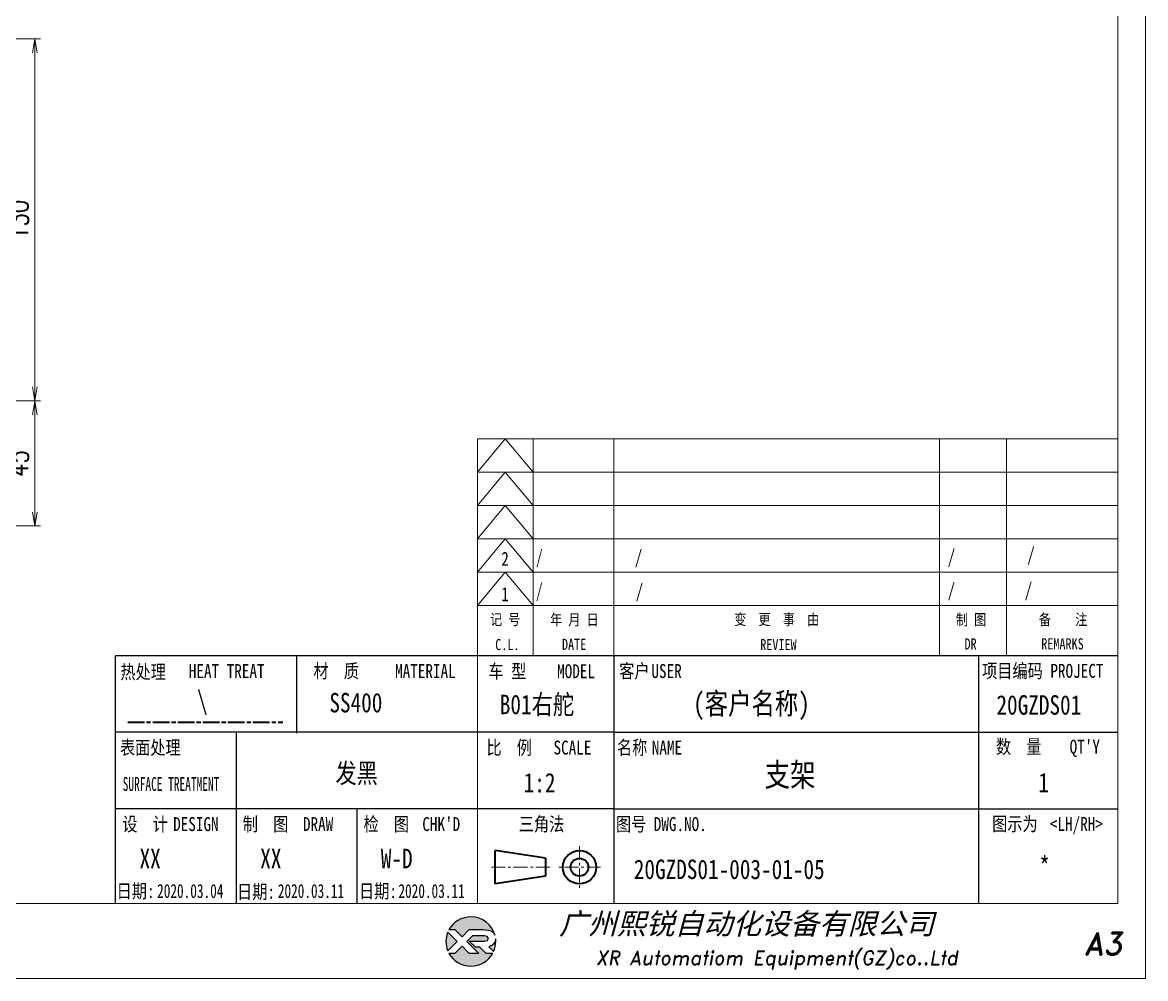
# Model space of a CAD drawing. Header units: inches. Extents: x 269 to 10986, y 1043 to 4337.
# Drawn here: x 2601.4 to 3004.8, y 3497.4 to 3840.9 of the extents above; entities that cross this region are included whole.
import ezdxf
from ezdxf.enums import TextEntityAlignment as Align

# ---------------------------------------------------------------- set-up
doc = ezdxf.new("R2010")
doc.units = ezdxf.units.IN
doc.header["$MEASUREMENT"] = 0
doc.linetypes.add('AM_ISO08W050x2', pattern=[9, 6, -0.75, 1.5, -0.75])
doc.linetypes.add('CENTER', pattern=[2, 1.25, -0.25, 0.25, -0.25])
for name, color, linetype in [('DIM', 3, 'Continuous'), ('layer 1', 7, 'Continuous'), ('图\\M+19E79\\M+195B6\\M+18E9A', 7, 'Continuous'), ('图号', 7, 'Continuous'), ('图名', 7, 'Continuous'), ('数量', 7, 'Continuous'), ('材质', 7, 'Continuous'), ('表面处理', 7, 'Continuous'), ('车型', 7, 'Continuous')]:
    doc.layers.add(name, color=color, linetype=linetype)
for name, color, linetype, lineweight in [('中心线', 2, 'AM_ISO08W050x2', 18), ('图框', 7, 'Continuous', 18), ('标注线', 3, 'Continuous', 18), ('热处理', 7, 'Continuous', 20), ('粗点划线', 6, 'AM_ISO08W050x2', 35)]:
    doc.layers.add(name, color=color, linetype=linetype, lineweight=lineweight)
doc.layers.add('打印', color=7, linetype='Continuous', lineweight=15, plot=False)
doc.layers.add('打印-禁用', color=7, linetype='Continuous', lineweight=15, plot=False)
doc.styles.add('DIM', font='romans.shx', dxfattribs={"width": 0.8, "bigfont": 'bigfont.shx'})
doc.styles.add('STYLE1', font='')
doc.styles.add('国标', font='simfang.ttf', dxfattribs={"width": 0.8})
doc.styles.add('标题\\M+18E9A', font='romand.shx', dxfattribs={"oblique": 10, "bigfont": 'bigfont.shx'})
doc.styles.get('STYLE1').set_extended_font_data('SimSun')
doc.dimstyles.new('XR 1-2$0', dxfattribs={"dimscale": 2, "dimtxt": 3.5, "dimasz": 2.5, "dimexe": 1, "dimexo": 0.625, "dimgap": 1.2, "dimtad": 1, "dimdsep": 46, "dimtxsty": 'DIM', "dimblk": 'OPEN', "dimcen": 0, "dimclrd": 8, "dimclre": 8, "dimclrt": 2, "dimazin": 2, "dimtfac": 0.5, "dimtmove": 0, "dimatfit": 3, "dimldrblk": 'OPEN', "dimfxl": 0, "dimtolj": 2, "dimlwd": 13, "dimlwe": 13, "dimarcsym": 0})

# ---------------------------------------------------------------- blocks, each defined once
blk = doc.blocks.new('XR')
at = {"true_color": 0xfc8000}
h = blk.add_hatch(color=30, dxfattribs=at)
h.set_gradient(color1=(252, 128, 0), rotation=240, one_color=1, tint=1, name='INVCURVED')
edge = h.paths.add_edge_path()
edge.add_spline(control_points=[(-434.18, -5928.47), (-433.9, -5928.74), (-433.63, -5929.01), (-433.63, -5929.01), (-433.63, -5929.01), (-433.63, -5929.01), (-433.36, -5928.74), (-433.09, -5928.47)], knot_values=[0.5625, 0.5625, 0.5625, 0.5625, 0.625, 0.625, 0.625, 0.625, 0.6875, 0.6875, 0.6875, 0.6875], degree=3, periodic=0)
edge.add_spline(control_points=[(-433.09, -5928.47), (-432.82, -5928.2), (-432.54, -5927.93), (-432.54, -5927.93), (-432.54, -5927.93), (-432.54, -5927.93), (-432.04, -5927.93), (-431.53, -5927.93)], knot_values=[0.4375, 0.4375, 0.4375, 0.4375, 0.5, 0.5, 0.5, 0.5, 0.5625, 0.5625, 0.5625, 0.5625], degree=3, periodic=0)
edge.add_spline(control_points=[(-431.53, -5927.93), (-431.03, -5927.93), (-430.52, -5927.93), (-430.52, -5927.93), (-430.52, -5927.93), (-430, -5927.93), (-429.43, -5927.96), (-429.01, -5928.33)], knot_values=[0.25, 0.25, 0.25, 0.25, 0.3125, 0.3125, 0.3125, 0.3125, 0.4375, 0.4375, 0.4375, 0.4375], degree=3, periodic=0)
edge.add_spline(control_points=[(-429.01, -5928.33), (-428.88, -5928.44), (-428.78, -5928.59), (-428.71, -5928.75)], knot_values=[0.125, 0.125, 0.125, 0.125, 0.25, 0.25, 0.25, 0.25], degree=3, periodic=0)
edge.add_spline(control_points=[(-428.71, -5928.75), (-429.13, -5927.18), (-430.58, -5926.02), (-432.31, -5926.02)], knot_values=[0, 0, 0, 0, 0.125, 0.125, 0.125, 0.125], degree=3, periodic=0)
edge.add_spline(control_points=[(-432.31, -5926.02), (-433.72, -5926.02), (-434.94, -5926.79), (-435.58, -5927.93)], knot_values=[0.875, 0.875, 0.875, 0.875, 1, 1, 1, 1], degree=3, periodic=0)
edge.add_spline(control_points=[(-435.58, -5927.93), (-435.58, -5927.93), (-434.72, -5927.93), (-434.72, -5927.93), (-434.72, -5927.93), (-434.72, -5927.93), (-434.45, -5928.2), (-434.18, -5928.47)], knot_values=[0.6875, 0.6875, 0.6875, 0.6875, 0.8125, 0.8125, 0.8125, 0.8125, 0.875, 0.875, 0.875, 0.875], degree=3, periodic=0)
edge = h.paths.add_edge_path()
edge.add_spline(control_points=[(-434.79, -5929.26), (-435.04, -5929.02), (-435.34, -5928.72), (-435.54, -5928.53)], knot_values=[0.562504, 0.562504, 0.562504, 0.562504, 0.656252, 0.656252, 0.656252, 0.656252], degree=3, periodic=0)
edge.add_spline(control_points=[(-435.54, -5928.53), (-435.67, -5928.4), (-435.76, -5928.31), (-435.76, -5928.31), (-435.76, -5928.31), (-435.94, -5928.74), (-436.03, -5929.21), (-436.03, -5929.71)], knot_values=[0.25, 0.25, 0.25, 0.25, 0.312504, 0.312504, 0.312504, 0.312504, 0.562504, 0.562504, 0.562504, 0.562504], degree=3, periodic=0)
edge.add_spline(control_points=[(-436.03, -5929.71), (-436.03, -5930.2), (-435.94, -5930.67), (-435.76, -5931.1), (-435.76, -5931.1), (-435.4, -5930.75), (-435.05, -5930.4)], knot_values=[0.874998, 0.874998, 0.874998, 0.874998, 1.124998, 1.124998, 1.124998, 1.25, 1.25, 1.25, 1.25], degree=3, periodic=0)
edge.add_spline(control_points=[(-435.05, -5930.4), (-434.7, -5930.05), (-434.34, -5929.71), (-434.34, -5929.71), (-434.34, -5929.71), (-434.34, -5929.71), (-434.34, -5929.71), (-434.34, -5929.71)], knot_values=[0.749878, 0.749878, 0.749878, 0.749878, 0.874875, 0.874875, 0.874875, 0.874875, 0.874998, 0.874998, 0.874998, 0.874998], degree=3, periodic=0)
edge.add_spline(control_points=[(-434.34, -5929.71), (-434.34, -5929.71), (-434.34, -5929.71), (-434.34, -5929.71)], knot_values=[0.749634, 0.749634, 0.749634, 0.749634, 0.749817, 0.749817, 0.749817, 0.749817], degree=3, periodic=0)
edge.add_spline(control_points=[(-434.35, -5929.7), (-434.35, -5929.7), (-434.35, -5929.7), (-434.35, -5929.7)], knot_values=[0.738281, 0.738281, 0.738281, 0.738281, 0.742188, 0.742188, 0.742188, 0.742188], degree=3, periodic=0)
edge.add_spline(control_points=[(-434.35, -5929.7), (-434.36, -5929.69), (-434.37, -5929.68), (-434.38, -5929.67)], knot_values=[0.726563, 0.726563, 0.726563, 0.726563, 0.738281, 0.738281, 0.738281, 0.738281], degree=3, periodic=0)
edge.add_spline(control_points=[(-434.38, -5929.67), (-434.38, -5929.66), (-434.39, -5929.65), (-434.4, -5929.65)], knot_values=[0.718751, 0.718751, 0.718751, 0.718751, 0.726563, 0.726563, 0.726563, 0.726563], degree=3, periodic=0)
edge.add_spline(control_points=[(-434.4, -5929.65), (-434.42, -5929.63), (-434.45, -5929.6), (-434.47, -5929.58)], knot_values=[0.703126, 0.703126, 0.703126, 0.703126, 0.718751, 0.718751, 0.718751, 0.718751], degree=3, periodic=0)
edge.add_spline(control_points=[(-434.47, -5929.58), (-434.5, -5929.55), (-434.53, -5929.52), (-434.56, -5929.49)], knot_values=[0.687501, 0.687501, 0.687501, 0.687501, 0.703126, 0.703126, 0.703126, 0.703126], degree=3, periodic=0)
edge.add_spline(control_points=[(-434.56, -5929.49), (-434.63, -5929.42), (-434.71, -5929.35), (-434.79, -5929.26)], knot_values=[0.656252, 0.656252, 0.656252, 0.656252, 0.687501, 0.687501, 0.687501, 0.687501], degree=3, periodic=0)
at = {"true_color": 0x0348ff}
h = blk.add_hatch(color=160, dxfattribs=at)
h.set_gradient(color1=(3, 72, 255), color2=(0, 41, 153), one_color=1, tint=0.3, name='HEMISPHERICAL')
edge = h.paths.add_edge_path()
edge.add_spline(control_points=[(-432.54, -5929.67), (-432.26, -5929.95), (-431.94, -5930.23), (-431.66, -5930.51), (-431.66, -5930.51), (-431.66, -5930.51), (-431.66, -5930.51), (-431.66, -5930.51)], knot_values=[0.736842, 0.736842, 0.736842, 0.736842, 0.789474, 0.789474, 0.789474, 0.789474, 0.802633, 0.802633, 0.802633, 0.802633], degree=3, periodic=0)
edge.add_spline(control_points=[(-431.66, -5930.51), (-431.65, -5930.51), (-431.65, -5930.52), (-431.65, -5930.52)], knot_values=[0.802633, 0.802633, 0.802633, 0.802633, 0.815791, 0.815791, 0.815791, 0.815791], degree=3, periodic=0)
edge.add_spline(control_points=[(-431.65, -5930.52), (-431.64, -5930.53), (-431.64, -5930.53), (-431.64, -5930.53)], knot_values=[0.815791, 0.815791, 0.815791, 0.815791, 0.82237, 0.82237, 0.82237, 0.82237], degree=3, periodic=0)
edge.add_spline(control_points=[(-431.64, -5930.53), (-431.64, -5930.53), (-431.64, -5930.53), (-431.63, -5930.54)], knot_values=[0.82237, 0.82237, 0.82237, 0.82237, 0.828949, 0.828949, 0.828949, 0.828949], degree=3, periodic=0)
edge.add_spline(control_points=[(-431.63, -5930.54), (-431.63, -5930.54), (-431.63, -5930.54), (-431.63, -5930.54), (-431.63, -5930.54), (-431.63, -5930.54), (-431.59, -5930.54), (-431.52, -5930.54)], knot_values=[0.841901, 0.841901, 0.841901, 0.841901, 0.842105, 0.842105, 0.842105, 0.842105, 0.855264, 0.855264, 0.855264, 0.855264], degree=3, periodic=0)
edge.add_spline(control_points=[(-431.52, -5930.54), (-431.46, -5930.54), (-431.38, -5930.54), (-431.3, -5930.54)], knot_values=[0.855264, 0.855264, 0.855264, 0.855264, 0.868422, 0.868422, 0.868422, 0.868422], degree=3, periodic=0)
edge.add_spline(control_points=[(-431.3, -5930.54), (-431.26, -5930.54), (-431.22, -5930.54), (-431.18, -5930.54)], knot_values=[0.868422, 0.868422, 0.868422, 0.868422, 0.875, 0.875, 0.875, 0.875], degree=3, periodic=0)
edge.add_spline(control_points=[(-431.18, -5930.54), (-431.14, -5930.54), (-431.1, -5930.54), (-431.07, -5930.54)], knot_values=[0.875, 0.875, 0.875, 0.875, 0.881579, 0.881579, 0.881579, 0.881579], degree=3, periodic=0)
edge.add_spline(control_points=[(-431.07, -5930.54), (-431.05, -5930.54), (-431.04, -5930.54), (-431.03, -5930.54)], knot_values=[0.881579, 0.881579, 0.881579, 0.881579, 0.884869, 0.884869, 0.884869, 0.884869], degree=3, periodic=0)
edge.add_spline(control_points=[(-431.03, -5930.54), (-431.02, -5930.54), (-431, -5930.54), (-431, -5930.54)], knot_values=[0.884869, 0.884869, 0.884869, 0.884869, 0.888158, 0.888158, 0.888158, 0.888158], degree=3, periodic=0)
edge.add_spline(control_points=[(-431, -5930.54), (-430.99, -5930.54), (-430.99, -5930.54), (-430.98, -5930.54)], knot_values=[0.888158, 0.888158, 0.888158, 0.888158, 0.889803, 0.889803, 0.889803, 0.889803], degree=3, periodic=0)
edge.add_spline(control_points=[(-430.98, -5930.54), (-430.98, -5930.54), (-430.98, -5930.54), (-430.97, -5930.54)], knot_values=[0.889803, 0.889803, 0.889803, 0.889803, 0.891447, 0.891447, 0.891447, 0.891447], degree=3, periodic=0)
edge.add_spline(control_points=[(-430.97, -5930.54), (-430.97, -5930.54), (-430.97, -5930.54), (-430.97, -5930.54)], knot_values=[0.891447, 0.891447, 0.891447, 0.891447, 0.89227, 0.89227, 0.89227, 0.89227], degree=3, periodic=0)
edge.add_spline(control_points=[(-430.97, -5930.54), (-430.97, -5930.54), (-430.97, -5930.54), (-430.97, -5930.54)], knot_values=[0.89227, 0.89227, 0.89227, 0.89227, 0.893092, 0.893092, 0.893092, 0.893092], degree=3, periodic=0)
edge.add_spline(control_points=[(-430.97, -5930.54), (-430.97, -5930.54), (-430.97, -5930.54), (-430.97, -5930.54)], knot_values=[0.893092, 0.893092, 0.893092, 0.893092, 0.893503, 0.893503, 0.893503, 0.893503], degree=3, periodic=0)
edge.add_spline(control_points=[(-430.97, -5930.54), (-430.97, -5930.54), (-430.97, -5930.54), (-430.97, -5930.54)], knot_values=[0.893503, 0.893503, 0.893503, 0.893503, 0.893914, 0.893914, 0.893914, 0.893914], degree=3, periodic=0)
edge.add_spline(control_points=[(-430.97, -5930.54), (-430.97, -5930.54), (-430.97, -5930.54), (-430.97, -5930.54)], knot_values=[0.893914, 0.893914, 0.893914, 0.893914, 0.89412, 0.89412, 0.89412, 0.89412], degree=3, periodic=0)
edge.add_spline(control_points=[(-430.97, -5930.54), (-430.97, -5930.54), (-430.97, -5930.54), (-430.97, -5930.54)], knot_values=[0.89412, 0.89412, 0.89412, 0.89412, 0.894326, 0.894326, 0.894326, 0.894326], degree=3, periodic=0)
edge.add_spline(control_points=[(-430.97, -5930.54), (-430.97, -5930.54), (-430.97, -5930.54), (-430.97, -5930.54)], knot_values=[0.894428, 0.894428, 0.894428, 0.894428, 0.894531, 0.894531, 0.894531, 0.894531], degree=3, periodic=0)
edge.add_spline(control_points=[(-430.97, -5930.54), (-430.97, -5930.54), (-430.97, -5930.54), (-430.97, -5930.54)], knot_values=[0.894531, 0.894531, 0.894531, 0.894531, 0.894583, 0.894583, 0.894583, 0.894583], degree=3, periodic=0)
edge.add_spline(control_points=[(-430.97, -5930.54), (-430.97, -5930.54), (-430.97, -5930.54), (-430.97, -5930.54), (-430.97, -5930.54), (-430.97, -5930.54), (-430.73, -5930.78), (-430.49, -5931.01)], knot_values=[0.894685, 0.894685, 0.894685, 0.894685, 0.894737, 0.894737, 0.894737, 0.894737, 0.921052, 0.921052, 0.921052, 0.921052], degree=3, periodic=0)
edge.add_spline(control_points=[(-430.49, -5931.01), (-430.26, -5931.24), (-430.02, -5931.48), (-430.02, -5931.48)], knot_values=[0.921052, 0.921052, 0.921052, 0.921052, 0.947368, 0.947368, 0.947368, 0.947368], degree=3, periodic=0)
edge.add_spline(control_points=[(-430.02, -5931.48), (-430.02, -5931.48), (-430.02, -5931.48), (-430.02, -5931.48)], knot_values=[0.947522, 0.947522, 0.947522, 0.947522, 0.947573, 0.947573, 0.947573, 0.947573], degree=3, periodic=0)
edge.add_spline(control_points=[(-430.02, -5931.48), (-430.02, -5931.48), (-430.02, -5931.48), (-430.02, -5931.48)], knot_values=[0.947573, 0.947573, 0.947573, 0.947573, 0.947676, 0.947676, 0.947676, 0.947676], degree=3, periodic=0)
edge.add_spline(control_points=[(-430.02, -5931.48), (-430.02, -5931.48), (-430.02, -5931.48), (-430.02, -5931.48)], knot_values=[0.947676, 0.947676, 0.947676, 0.947676, 0.947779, 0.947779, 0.947779, 0.947779], degree=3, periodic=0)
edge.add_spline(control_points=[(-430.02, -5931.48), (-430.02, -5931.48), (-430.02, -5931.48), (-430.02, -5931.48)], knot_values=[0.947779, 0.947779, 0.947779, 0.947779, 0.947984, 0.947984, 0.947984, 0.947984], degree=3, periodic=0)
edge.add_spline(control_points=[(-430.02, -5931.48), (-430.02, -5931.48), (-430.02, -5931.48), (-430.02, -5931.48)], knot_values=[0.947984, 0.947984, 0.947984, 0.947984, 0.94819, 0.94819, 0.94819, 0.94819], degree=3, periodic=0)
edge.add_spline(control_points=[(-430.02, -5931.48), (-430.02, -5931.48), (-430.02, -5931.48), (-430.02, -5931.48)], knot_values=[0.94819, 0.94819, 0.94819, 0.94819, 0.948601, 0.948601, 0.948601, 0.948601], degree=3, periodic=0)
edge.add_spline(control_points=[(-430.02, -5931.48), (-430.02, -5931.48), (-430.02, -5931.48), (-430.02, -5931.48)], knot_values=[0.948601, 0.948601, 0.948601, 0.948601, 0.949012, 0.949012, 0.949012, 0.949012], degree=3, periodic=0)
edge.add_spline(control_points=[(-430.02, -5931.48), (-430.02, -5931.48), (-430.01, -5931.48), (-430.01, -5931.48)], knot_values=[0.949012, 0.949012, 0.949012, 0.949012, 0.949834, 0.949834, 0.949834, 0.949834], degree=3, periodic=0)
edge.add_spline(control_points=[(-430.01, -5931.48), (-430.01, -5931.48), (-430.01, -5931.48), (-430.01, -5931.48)], knot_values=[0.949834, 0.949834, 0.949834, 0.949834, 0.950657, 0.950657, 0.950657, 0.950657], degree=3, periodic=0)
edge.add_spline(control_points=[(-430.01, -5931.48), (-430.01, -5931.48), (-430, -5931.48), (-430, -5931.48)], knot_values=[0.950657, 0.950657, 0.950657, 0.950657, 0.952301, 0.952301, 0.952301, 0.952301], degree=3, periodic=0)
edge.add_spline(control_points=[(-430, -5931.48), (-429.99, -5931.48), (-429.98, -5931.48), (-429.98, -5931.48)], knot_values=[0.952301, 0.952301, 0.952301, 0.952301, 0.953946, 0.953946, 0.953946, 0.953946], degree=3, periodic=0)
edge.add_spline(control_points=[(-429.98, -5931.48), (-429.96, -5931.48), (-429.95, -5931.48), (-429.93, -5931.48)], knot_values=[0.953946, 0.953946, 0.953946, 0.953946, 0.957236, 0.957236, 0.957236, 0.957236], degree=3, periodic=0)
edge.add_spline(control_points=[(-429.93, -5931.48), (-429.91, -5931.48), (-429.89, -5931.48), (-429.87, -5931.48)], knot_values=[0.957236, 0.957236, 0.957236, 0.957236, 0.960525, 0.960525, 0.960525, 0.960525], degree=3, periodic=0)
edge.add_spline(control_points=[(-429.87, -5931.48), (-429.82, -5931.48), (-429.77, -5931.48), (-429.71, -5931.48)], knot_values=[0.960525, 0.960525, 0.960525, 0.960525, 0.967104, 0.967104, 0.967104, 0.967104], degree=3, periodic=0)
edge.add_spline(control_points=[(-429.71, -5931.48), (-429.65, -5931.48), (-429.59, -5931.48), (-429.53, -5931.48)], knot_values=[0.967104, 0.967104, 0.967104, 0.967104, 0.973683, 0.973683, 0.973683, 0.973683], degree=3, periodic=0)
edge.add_spline(control_points=[(-429.53, -5931.48), (-429.41, -5931.48), (-429.29, -5931.48), (-429.19, -5931.48)], knot_values=[0.973683, 0.973683, 0.973683, 0.973683, 0.98684, 0.98684, 0.98684, 0.98684], degree=3, periodic=0)
edge.add_spline(control_points=[(-429.19, -5931.48), (-429.1, -5931.48), (-429.04, -5931.48), (-429.04, -5931.48), (-429.67, -5932.62), (-430.9, -5933.39), (-432.31, -5933.39)], knot_values=[0.98684, 0.98684, 0.98684, 0.98684, 1, 1, 1, 1.052632, 1.052632, 1.052632, 1.052632], degree=3, periodic=0)
edge.add_spline(control_points=[(-432.31, -5933.39), (-433.72, -5933.39), (-434.94, -5932.62), (-435.58, -5931.48), (-435.58, -5931.48), (-435.58, -5931.48), (-435.36, -5931.48), (-435.15, -5931.48)], knot_values=[0.052632, 0.052632, 0.052632, 0.052632, 0.105263, 0.105263, 0.105263, 0.105263, 0.131579, 0.131579, 0.131579, 0.131579], degree=3, periodic=0)
edge.add_spline(control_points=[(-435.15, -5931.48), (-434.93, -5931.48), (-434.72, -5931.48), (-434.72, -5931.48), (-434.72, -5931.48), (-434.72, -5931.48), (-434.45, -5931.21), (-434.18, -5930.94)], knot_values=[0.131579, 0.131579, 0.131579, 0.131579, 0.157895, 0.157895, 0.157895, 0.157895, 0.184211, 0.184211, 0.184211, 0.184211], degree=3, periodic=0)
edge.add_spline(control_points=[(-434.18, -5930.94), (-433.9, -5930.67), (-433.63, -5930.4), (-433.63, -5930.4), (-433.63, -5930.4), (-433.63, -5930.4), (-433.36, -5930.67), (-433.09, -5930.94)], knot_values=[0.184211, 0.184211, 0.184211, 0.184211, 0.210526, 0.210526, 0.210526, 0.210526, 0.236842, 0.236842, 0.236842, 0.236842], degree=3, periodic=0)
edge.add_spline(control_points=[(-433.09, -5930.94), (-432.82, -5931.21), (-432.54, -5931.48), (-432.54, -5931.48), (-432.54, -5931.48), (-432.54, -5931.48), (-432.19, -5931.48), (-431.83, -5931.48)], knot_values=[0.236842, 0.236842, 0.236842, 0.236842, 0.263158, 0.263158, 0.263158, 0.263158, 0.289474, 0.289474, 0.289474, 0.289474], degree=3, periodic=0)
edge.add_spline(control_points=[(-431.83, -5931.48), (-431.48, -5931.48), (-431.12, -5931.48), (-431.12, -5931.48), (-431.12, -5931.48), (-431.12, -5931.48), (-431.57, -5931.03), (-432.02, -5930.59)], knot_values=[0.289474, 0.289474, 0.289474, 0.289474, 0.315789, 0.315789, 0.315789, 0.315789, 0.342105, 0.342105, 0.342105, 0.342105], degree=3, periodic=0)
edge.add_spline(control_points=[(-432.02, -5930.59), (-432.47, -5930.15), (-432.92, -5929.71), (-432.92, -5929.71), (-432.92, -5929.71), (-432.92, -5929.71), (-432.71, -5929.5), (-432.5, -5929.29)], knot_values=[0.342105, 0.342105, 0.342105, 0.342105, 0.368421, 0.368421, 0.368421, 0.368421, 0.394737, 0.394737, 0.394737, 0.394737], degree=3, periodic=0)
edge.add_spline(control_points=[(-432.5, -5929.29), (-432.3, -5929.09), (-432.09, -5928.88), (-432.09, -5928.88)], knot_values=[0.394737, 0.394737, 0.394737, 0.394737, 0.421053, 0.421053, 0.421053, 0.421053], degree=3, periodic=0)
edge.add_spline(control_points=[(-432.09, -5928.88), (-432.09, -5928.88), (-432.06, -5928.86), (-432.06, -5928.86)], knot_values=[0.421053, 0.421053, 0.421053, 0.421053, 0.473684, 0.473684, 0.473684, 0.473684], degree=3, periodic=0)
edge.add_spline(control_points=[(-432.06, -5928.86), (-432.06, -5928.86), (-432.06, -5928.86), (-432.06, -5928.86), (-432.06, -5928.86), (-432.06, -5928.86), (-430.4, -5928.86), (-430.26, -5928.86)], knot_values=[0.473684, 0.473684, 0.473684, 0.473684, 0.473684, 0.473684, 0.473684, 0.473684, 0.526316, 0.526316, 0.526316, 0.526316], degree=3, periodic=0)
edge.add_spline(control_points=[(-430.26, -5928.86), (-429.54, -5928.86), (-429.62, -5929.4), (-429.83, -5929.55)], knot_values=[0.526316, 0.526316, 0.526316, 0.526316, 0.578947, 0.578947, 0.578947, 0.578947], degree=3, periodic=0)
edge.add_spline(control_points=[(-429.83, -5929.55), (-429.94, -5929.62), (-430.08, -5929.65), (-430.26, -5929.65), (-430.26, -5929.65), (-430.26, -5929.65), (-430.48, -5929.65), (-430.71, -5929.66)], knot_values=[0.578947, 0.578947, 0.578947, 0.578947, 0.631579, 0.631579, 0.631579, 0.631579, 0.657895, 0.657895, 0.657895, 0.657895], degree=3, periodic=0)
edge.add_spline(control_points=[(-430.71, -5929.66), (-430.93, -5929.66), (-431.15, -5929.67), (-431.15, -5929.67), (-431.15, -5929.67), (-431.15, -5929.67), (-432.54, -5929.67), (-432.54, -5929.67)], knot_values=[0.657895, 0.657895, 0.657895, 0.657895, 0.684211, 0.684211, 0.684211, 0.684211, 0.736842, 0.736842, 0.736842, 0.736842], degree=3, periodic=0)
edge = h.paths.add_edge_path()
edge.add_spline(control_points=[(-428.6, -5929.32), (-428.61, -5929.67), (-428.76, -5930), (-429.06, -5930.22)], knot_values=[0.8, 0.8, 0.8, 0.8, 1, 1, 1, 1], degree=3, periodic=0)
edge.add_spline(control_points=[(-429.06, -5930.22), (-429.22, -5930.34), (-429.41, -5930.43), (-429.61, -5930.48)], knot_values=[0.6, 0.6, 0.6, 0.6, 0.8, 0.8, 0.8, 0.8], degree=3, periodic=0)
edge.add_spline(control_points=[(-429.61, -5930.48), (-429.61, -5930.48), (-428.9, -5931.19), (-428.9, -5931.19), (-428.9, -5931.19), (-428.69, -5930.73), (-428.58, -5930.23), (-428.58, -5929.71)], knot_values=[0.2, 0.2, 0.2, 0.2, 0.4, 0.4, 0.4, 0.4, 0.6, 0.6, 0.6, 0.6], degree=3, periodic=0)
edge.add_spline(control_points=[(-428.58, -5929.71), (-428.58, -5929.58), (-428.59, -5929.45), (-428.6, -5929.32)], knot_values=[0, 0, 0, 0, 0.2, 0.2, 0.2, 0.2], degree=3, periodic=0)
at = {"layer": 'layer 1', "color": 30}
for points, knots in [([(-432.31, -5926.02), (-430.58, -5926.02), (-429.13, -5927.18), (-428.71, -5928.75), (-428.71, -5928.75), (-428.78, -5928.59), (-428.88, -5928.44), (-429.01, -5928.33), (-429.01, -5928.33), (-429.43, -5927.96), (-430, -5927.93), (-430.52, -5927.93), (-430.52, -5927.93), (-430.52, -5927.93), (-432.54, -5927.93), (-432.54, -5927.93), (-432.54, -5927.93), (-432.54, -5927.93), (-433.63, -5929.01), (-433.63, -5929.01), (-433.63, -5929.01), (-433.63, -5929.01), (-434.72, -5927.93), (-434.72, -5927.93), (-434.72, -5927.93), (-434.72, -5927.93), (-435.58, -5927.93), (-435.58, -5927.93), (-435.58, -5927.93), (-434.94, -5926.79), (-433.72, -5926.02), (-432.31, -5926.02)], [0, 0, 0, 0, 0.125, 0.125, 0.125, 0.125, 0.25, 0.25, 0.25, 0.25, 0.375, 0.375, 0.375, 0.375, 0.5, 0.5, 0.5, 0.5, 0.625, 0.625, 0.625, 0.625, 0.75, 0.75, 0.75, 0.75, 0.875, 0.875, 0.875, 0.875, 1, 1, 1, 1]), ([(-435.76, -5931.1), (-435.94, -5930.67), (-436.03, -5930.2), (-436.03, -5929.71), (-436.03, -5929.71), (-436.03, -5929.21), (-435.94, -5928.74), (-435.76, -5928.31), (-435.76, -5928.31), (-435.76, -5928.31), (-434.34, -5929.71), (-434.34, -5929.71), (-434.34, -5929.71), (-434.34, -5929.71), (-435.76, -5931.1), (-435.76, -5931.1)], [0, 0, 0, 0, 0.25, 0.25, 0.25, 0.25, 0.5, 0.5, 0.5, 0.5, 0.75, 0.75, 0.75, 0.75, 1, 1, 1, 1])]:
    blk.add_open_spline(points, degree=3, knots=knots, dxfattribs=at)
at = {"layer": 'layer 1', "color": 154}
for points, knots in [([(-429.04, -5931.48), (-429.67, -5932.62), (-430.9, -5933.39), (-432.31, -5933.39), (-432.31, -5933.39), (-433.72, -5933.39), (-434.94, -5932.62), (-435.58, -5931.48), (-435.58, -5931.48), (-435.58, -5931.48), (-434.72, -5931.48), (-434.72, -5931.48), (-434.72, -5931.48), (-434.72, -5931.48), (-433.63, -5930.4), (-433.63, -5930.4), (-433.63, -5930.4), (-433.63, -5930.4), (-432.54, -5931.48), (-432.54, -5931.48), (-432.54, -5931.48), (-432.54, -5931.48), (-431.12, -5931.48), (-431.12, -5931.48), (-431.12, -5931.48), (-431.12, -5931.48), (-432.92, -5929.71), (-432.92, -5929.71), (-432.92, -5929.71), (-432.92, -5929.71), (-432.09, -5928.88), (-432.09, -5928.88), (-432.09, -5928.88), (-432.09, -5928.88), (-432.06, -5928.86), (-432.06, -5928.86), (-432.06, -5928.86), (-432.06, -5928.86), (-430.4, -5928.86), (-430.26, -5928.86), (-430.26, -5928.86), (-429.54, -5928.86), (-429.62, -5929.4), (-429.83, -5929.55), (-429.83, -5929.55), (-429.94, -5929.62), (-430.08, -5929.65), (-430.26, -5929.65), (-430.26, -5929.65), (-430.26, -5929.65), (-431.15, -5929.67), (-431.15, -5929.67), (-431.15, -5929.67), (-431.15, -5929.67), (-432.54, -5929.67), (-432.54, -5929.67), (-432.54, -5929.67), (-432.26, -5929.95), (-431.94, -5930.23), (-431.66, -5930.51), (-431.66, -5930.51), (-431.66, -5930.51), (-431.63, -5930.54), (-431.63, -5930.54), (-431.63, -5930.54), (-431.63, -5930.54), (-430.97, -5930.54), (-430.97, -5930.54), (-430.97, -5930.54), (-430.97, -5930.54), (-430.02, -5931.48), (-430.02, -5931.48), (-430.02, -5931.48), (-430.02, -5931.48), (-429.04, -5931.48), (-429.04, -5931.48)], [0, 0, 0, 0, 0.052632, 0.052632, 0.052632, 0.052632, 0.105263, 0.105263, 0.105263, 0.105263, 0.157895, 0.157895, 0.157895, 0.157895, 0.210526, 0.210526, 0.210526, 0.210526, 0.263158, 0.263158, 0.263158, 0.263158, 0.315789, 0.315789, 0.315789, 0.315789, 0.368421, 0.368421, 0.368421, 0.368421, 0.421053, 0.421053, 0.421053, 0.421053, 0.473684, 0.473684, 0.473684, 0.473684, 0.526316, 0.526316, 0.526316, 0.526316, 0.578947, 0.578947, 0.578947, 0.578947, 0.631579, 0.631579, 0.631579, 0.631579, 0.684211, 0.684211, 0.684211, 0.684211, 0.736842, 0.736842, 0.736842, 0.736842, 0.789474, 0.789474, 0.789474, 0.789474, 0.842105, 0.842105, 0.842105, 0.842105, 0.894737, 0.894737, 0.894737, 0.894737, 0.947368, 0.947368, 0.947368, 0.947368, 1, 1, 1, 1]), ([(-428.6, -5929.32), (-428.59, -5929.45), (-428.58, -5929.58), (-428.58, -5929.71), (-428.58, -5929.71), (-428.58, -5930.23), (-428.69, -5930.73), (-428.9, -5931.19), (-428.9, -5931.19), (-428.9, -5931.19), (-429.61, -5930.48), (-429.61, -5930.48), (-429.61, -5930.48), (-429.41, -5930.43), (-429.22, -5930.34), (-429.06, -5930.22), (-429.06, -5930.22), (-428.76, -5930), (-428.61, -5929.67), (-428.6, -5929.32)], [0, 0, 0, 0, 0.2, 0.2, 0.2, 0.2, 0.4, 0.4, 0.4, 0.4, 0.6, 0.6, 0.6, 0.6, 0.8, 0.8, 0.8, 0.8, 1, 1, 1, 1])]:
    blk.add_open_spline(points, degree=3, knots=knots, dxfattribs=at)
blk = doc.blocks.new('GZDEH零件A3图框V01版')
at = {"layer": '中心线', "color": 1, "linetype": 'CENTER', "lineweight": 5, "ltscale": 2}
for p, q in [((3175.82, -1822.66), (3175.82, -1830.26)), ((3170.49, -1826.46), (3159.89, -1826.46)), ((3179.62, -1826.46), (3172.02, -1826.46))]:
    blk.add_line(p, q, dxfattribs=at)
at = {"layer": '图\\M+19E79\\M+195B6\\M+18E9A', "color": 7}
blk.add_line((3272.49, -1788.46), (3092.49, -1788.46), dxfattribs=at)
at = {"layer": '图\\M+19E79\\M+195B6\\M+18E9A', "color": 9}
for p, q in [((3272.49, -1788.46), (3092.49, -1788.46)), ((3124.99, -1788.46), (3124.99, -1802.35)), ((3181.99, -1788.46), (3181.99, -1832.96)), ((3247.49, -1788.46), (3247.49, -1832.96)), ((3181.99, -1802.21), (3092.49, -1802.21)), ((3114.17, -1802.21), (3114.17, -1815.96)), ((3181.99, -1802.21), (3272.49, -1802.21)), ((3181.99, -1815.96), (3092.49, -1815.96)), ((3114.17, -1815.96), (3114.17, -1832.96)), ((3114.17, -1815.96), (3114.17, -1832.96)), ((3135.83, -1815.96), (3135.83, -1832.96)), ((3135.83, -1815.96), (3135.83, -1832.96)), ((3181.99, -1815.96), (3272.49, -1815.96))]:
    blk.add_line(p, q, dxfattribs=at)
at = {"layer": '图\\M+19E79\\M+195B6\\M+18E9A', "color": 9, "linetype": 'Continuous'}
blk.add_line((3092.49, -1832.96), (3092.49, -1788.46), dxfattribs=at)
at = {"layer": '图框', "linetype": 'Continuous'}
for p, q in [((3272.49, -1832.96), (3272.49, -1554.46)), ((3157.49, -1749.46), (3272.49, -1749.46)), ((3157.49, -1832.96), (3157.49, -1749.46)), ((2882.49, -1832.96), (3272.49, -1832.96))]:
    blk.add_line(p, q, dxfattribs=at)
at = {"layer": '图框', "color": 9}
for p, q in [((3157.49, -1755.46), (3162.49, -1749.46)), ((3162.49, -1749.46), (3167.49, -1755.46)), ((3167.49, -1788.46), (3167.49, -1749.46)), ((3240.49, -1788.46), (3240.49, -1749.46)), ((3252.49, -1749.46), (3252.49, -1788.46)), ((3157.49, -1755.46), (3272.49, -1755.46)), ((3157.49, -1761.46), (3162.49, -1755.46)), ((3162.49, -1755.46), (3167.49, -1761.46)), ((3157.49, -1761.46), (3272.49, -1761.46)), ((3157.49, -1767.46), (3162.49, -1761.46)), ((3162.49, -1761.46), (3167.49, -1767.46)), ((3157.49, -1767.46), (3272.49, -1767.46)), ((3157.49, -1773.46), (3162.49, -1767.46)), ((3162.49, -1767.46), (3167.49, -1773.46)), ((3157.49, -1773.46), (3272.49, -1773.46)), ((3157.49, -1779.46), (3162.49, -1773.46)), ((3162.49, -1773.46), (3167.49, -1779.46)), ((3157.49, -1779.46), (3272.49, -1779.46))]:
    blk.add_line(p, q, dxfattribs=at)
at = {"layer": '图框', "color": 9, "linetype": 'Continuous'}
blk.add_line((3181.99, -1749.46), (3181.99, -1832.96), dxfattribs=at)
at = {"layer": '图框', "color": 2, "linetype": 'ByBlock', "lineweight": 35}
for p, q in [((3169.69, -1824.86), (3160.69, -1823.46)), ((3160.69, -1829.46), (3160.69, -1823.46)), ((3169.69, -1824.86), (3169.69, -1828.06)), ((3169.69, -1828.06), (3160.69, -1829.46))]:
    blk.add_line(p, q, dxfattribs=at)
for radius in [3, 1.6]:
    blk.add_circle((3175.82, -1826.46), radius, dxfattribs=at)
at = {"layer": '打印-禁用', "linetype": 'Continuous'}
for p, q in [((3277.49, -1846.46), (3277.49, -1549.46)), ((2857.49, -1846.46), (3277.49, -1846.46))]:
    blk.add_line(p, q, dxfattribs=at)
at = {"layer": 'DIM', "xscale": 1.199999999999818, "yscale": 1.199999999999818, "zscale": 1.199999999999818}
blk.add_blockref('XR', (3675.07, 5275.84), dxfattribs=at)
at = {"layer": '图\\M+19E79\\M+195B6\\M+18E9A', "color": 9, "style": '国标'}
for s, width, p in [('热处理', 0.8, (3093.35, -1792.61)), ('材  质', 0.8, (3128.04, -1792.46)), ('项目编码 PROJECT', 0.8, (3248.13, -1792.43)), ('表面处理', 0.8, (3093.27, -1806.21)), ('比  例\u3000', 0.8, (3159.1, -1806.21)), ('名称\u3000', 0.8, (3182.54, -1806.21)), ('数  量', 0.8, (3250.61, -1806.05)), ("QT'Y ", 0.8, (3263.86, -1806.05)), ('SCALE', 0.8, (3171.15, -1806.21)), ('NAME', 0.8, (3188.8, -1806.21)), ('SURFACE TREATMENT', 0.6, (3093.77, -1812.75)), (' DESIGN', 0.8, (3101.47, -1819.96)), (' DRAW', 0.8, (3124.78, -1819.96)), ("CHK'D", 0.8, (3147.58, -1819.96)), ('三角法', 0.8, (3164.9, -1819.96)), ('图号', 0.8, (3182.36, -1819.96)), ('DWG.NO.', 0.8, (3189.16, -1819.96)), ('图示为', 0.8, (3249.94, -1819.93)), ('<LH/RH>', 0.8, (3260.31, -1819.93))]:
    blk.add_text(s, height=2.5, dxfattribs=dict(at, width=width)).set_placement(p)
at = {"layer": '图\\M+19E79\\M+195B6\\M+18E9A', "color": 9, "style": '国标', "width": 0.8}
for s, p in [('HEAT TREAT', (3112.45, -1792.46)), ('MATERIAL', (3148.14, -1792.46)), ('客户', (3185.68, -1792.46)), ('USER', (3191.46, -1792.46)), ('设  计', (3097.79, -1819.96)), ('制  图', (3119.43, -1819.96)), ('检  图', (3141.11, -1819.96)), ('日期:', (3096.09, -1832)), ('日期:', (3117.71, -1832.1)), ('日期:', (3139.62, -1832))]:
    blk.add_text(s, height=2.5, dxfattribs=at).set_placement(p, align=Align.CENTER)
for s, p in [('车 型', (3162.87, -1791.2)), ('MODEL', (3175.2, -1791.24))]:
    blk.add_text(s, height=2.5, dxfattribs=at).set_placement(p, align=Align.MIDDLE)
at = {"layer": '图\\M+19E79\\M+195B6\\M+18E9A', "color": 7, "lineweight": -3, "style": 'STYLE1', "oblique": 15}
blk.add_text('广州熙锐自动化设备有限公司 ', height=3.8, dxfattribs=at).set_placement((3172.16, -1838.51))
at = {"layer": '图\\M+19E79\\M+195B6\\M+18E9A', "color": 7, "style": '标题\\M+18E9A', "oblique": 10}
for s, height, p in [('A3', 4, (3269.91, -1840.2)), ('XR Automatiom Equipment(GZ)co..Ltd', 2.5, (3211.26, -1842.9))]:
    blk.add_text(s, height=height, dxfattribs=at).set_placement(p, align=Align.MIDDLE)
at = {"layer": '图框', "color": 9, "style": '国标', "width": 0.8}
for s, p in [('记 号', (3162.47, -1782.94)), ('年 月 日', (3174.9, -1782.98)), ('变  更  事  由', (3211.24, -1782.93)), ('C.L.', (3162.86, -1787.45)), ('DATE', (3174.85, -1787.42)), ('REVIEW', (3211.55, -1787.45))]:
    blk.add_text(s, height=2, dxfattribs=at).set_placement(p, align=Align.CENTER)
for s, p in [('制 图', (3246.15, -1781.95)), ('备    注', (3262.68, -1781.92)), ('DR', (3246.06, -1786.34)), ('REMARKS', (3262.57, -1786.32))]:
    blk.add_text(s, height=2, dxfattribs=at).set_placement(p, align=Align.MIDDLE)
blk = doc.blocks.new('DEH A3')
at = {"layer": '图框'}
blk.add_blockref('GZDEH零件A3图框V01版', (-2857.49, 1846.46), dxfattribs=at)
blk = doc.blocks.new('_Open')
at = {"color": 0, "linetype": 'ByBlock', "lineweight": -2}
for p, q in [((-1, 0.167), (0, 0)), ((-1, -0.167), (0, 0)), ((0, 0), (-1, 0))]:
    blk.add_line(p, q, dxfattribs=at)
blk = doc.blocks.new('*D1137')
at = {"layer": 'Defpoints', "color": 0, "transparency": 16777216}
for p in [(2557.51, 3834.98), (2605.87, 3834.98), (2545.13, 3704.98)]:
    blk.add_point(p, dxfattribs=at)
at = {"layer": '标注线', "color": 8, "lineweight": 13, "transparency": 16777216}
for p, q in [((2558.76, 3834.98), (2607.87, 3834.98)), ((2605.87, 3709.98), (2605.87, 3829.98)), ((2546.38, 3704.98), (2607.87, 3704.98))]:
    blk.add_line(p, q, dxfattribs=at)
at = {"layer": '标注线', "color": 8, "lineweight": 13, "transparency": 16777216, "xscale": 5, "yscale": 5, "zscale": 5}
for p, rotation in [((2605.87, 3834.98), 90), ((2605.87, 3704.98), 270)]:
    blk.add_blockref('_Open', p, dxfattribs=dict(at, rotation=rotation))
at = {"layer": '标注线', "color": 2, "transparency": 16777216, "insert": (2599.97, 3769.98), "char_height": 7, "attachment_point": 5, "rotation": 90, "style": 'DIM'}
blk.add_mtext('\\A2;130', dxfattribs=at)
blk = doc.blocks.new('*D1138')
at = {"layer": 'Defpoints', "color": 0, "transparency": 16777216}
for p in [(2567.39, 3704.98), (2545.13, 3659.98), (2605.87, 3659.98)]:
    blk.add_point(p, dxfattribs=at)
at = {"layer": '标注线', "color": 8, "lineweight": 13, "transparency": 16777216}
for p, q in [((2568.64, 3704.98), (2607.87, 3704.98)), ((2605.87, 3699.98), (2605.87, 3664.98)), ((2546.38, 3659.98), (2607.87, 3659.98))]:
    blk.add_line(p, q, dxfattribs=at)
at = {"layer": '标注线', "color": 8, "lineweight": 13, "transparency": 16777216, "xscale": 5, "yscale": 5, "zscale": 5}
for p, rotation in [((2605.87, 3704.98), 90), ((2605.87, 3659.98), 270)]:
    blk.add_blockref('_Open', p, dxfattribs=dict(at, rotation=rotation))
at = {"layer": '标注线', "color": 2, "transparency": 16777216, "insert": (2599.97, 3682.48), "char_height": 7, "attachment_point": 5, "rotation": 90, "style": 'DIM'}
blk.add_mtext('\\A2;45', dxfattribs=at)

msp = doc.modelspace()

# ---------------------------------------------------------------- linework, layer by layer
at = {"layer": '打印'}
msp.add_lwpolyline([(2164.829, 4091.354), (3004.829, 4091.354), (3004.829, 3497.354), (2164.829, 3497.354)], close=True, dxfattribs=at)
at = {"layer": '粗点划线', "linetype": 'AM_ISO08W050x2'}
msp.add_line((2639.179, 3589.497), (2694.901, 3589.497), dxfattribs=at)

# ---------------------------------------------------------------- block references
at = {"layer": '图框', "xscale": 2, "yscale": 2, "zscale": 2}
msp.add_blockref('DEH A3', (2164.829, 3497.354), dxfattribs=at)

# ---------------------------------------------------------------- texts
at = {"layer": '图\\M+19E79\\M+195B6\\M+18E9A', "color": 3, "style": '国标'}
for s, height, width, p in [('/', 5, 0.705904, (2785.849, 3646.298)), ('/', 5, 0.8, (2821.32, 3646.298)), ('/', 5, 0.8, (2933.73, 3646.495)), ('/', 5, 0.8, (2962.32, 3647.237)), ('2', 5, 0.8, (2773.385, 3645.666)), ('/', 5, 0.705904, (2785.849, 3634.298)), ('/', 5, 0.8, (2821.664, 3634.128)), ('/', 5, 0.8, (2933.73, 3634.495)), ('/', 5, 0.8, (2961.393, 3634.517)), ('1', 5, 0.8, (2773.363, 3632.946)), ('    (客户名称)', 7.7, 0.8, (2825.519, 3592.315)), ('20GZDS01', 7, 0.8, (2951.264, 3592.173)), ('1:2', 7, 0.8, (2781.431, 3564.22)), ('XX', 7, 0.8, (2643.426, 3536.986)), ('XX', 7, 0.8, (2686.786, 3536.986)), ('W-D', 7, 0.8, (2730.106, 3536.986)), ('2020.03.04', 5, 0.7, (2649.756, 3526.314)), ('2020.03.11', 5, 0.7, (2693.116, 3526.314)), ('2020.03.11', 5, 0.7, (2736.436, 3526.314))]:
    msp.add_text(s, height=height, dxfattribs=dict(at, width=width)).set_placement(p)
at = {"layer": '图\\M+19E79\\M+195B6\\M+18E9A', "color": 3, "style": '国标', "width": 0.8}
msp.add_text('*', height=7, dxfattribs=at).set_placement((2968.573, 3534.186), align=Align.CENTER)
at = {"layer": '图号', "color": 3, "style": '国标', "width": 0.8}
msp.add_text('20GZDS01-003-01-05', height=7, dxfattribs=at).set_placement((2820.988, 3533.1))
at = {"layer": '图名', "color": 3, "style": '国标', "width": 0.8}
msp.add_text('支架', height=8.4, dxfattribs=at).set_placement((2877.134, 3566.381), align=Align.CENTER)
at = {"layer": '数量', "color": 3, "style": '国标', "width": 0.8}
msp.add_text('1', height=7, dxfattribs=at).set_placement((2968.265, 3564.25), align=Align.CENTER)
at = {"layer": '材质', "color": 3, "style": '国标', "width": 0.8}
msp.add_text('SS400', height=7, dxfattribs=at).set_placement((2721.146, 3592.993), align=Align.CENTER)
at = {"layer": '热处理', "color": 3, "style": '国标', "width": 0.8}
msp.add_text('\\', height=7, dxfattribs=at).set_placement((2665.989, 3593.746), align=Align.CENTER)
at = {"layer": '表面处理', "color": 3, "style": '国标', "width": 0.8}
msp.add_text('发黑', height=7, dxfattribs=at).set_placement((2721.43, 3567.64), align=Align.CENTER)
at = {"layer": '车型', "color": 3, "style": '国标', "width": 0.8}
msp.add_text(' B01右舵', height=7, dxfattribs=at).set_placement((2769.04, 3592.346))

# ---------------------------------------------------------------- dimensions: what is measured, and where the dimension line sits
at = {"layer": '标注线'}
for base, p1, p2, picture, middle in [((2605.873, 3834.983), (2545.133, 3704.983), (2557.512, 3834.983), '*D1137', (2599.973, 3769.983)), ((2605.873, 3659.983), (2567.392, 3704.983), (2545.133, 3659.983), '*D1138', (2599.973, 3682.483))]:
    dim = msp.add_linear_dim(base=base, p1=p1, p2=p2, angle=90, dimstyle='XR 1-2$0', dxfattribs=at)
    dim.commit()
    dim.dimension.update_dxf_attribs({"geometry": picture, "text_midpoint": middle})

doc.saveas('drawing.dxf')
